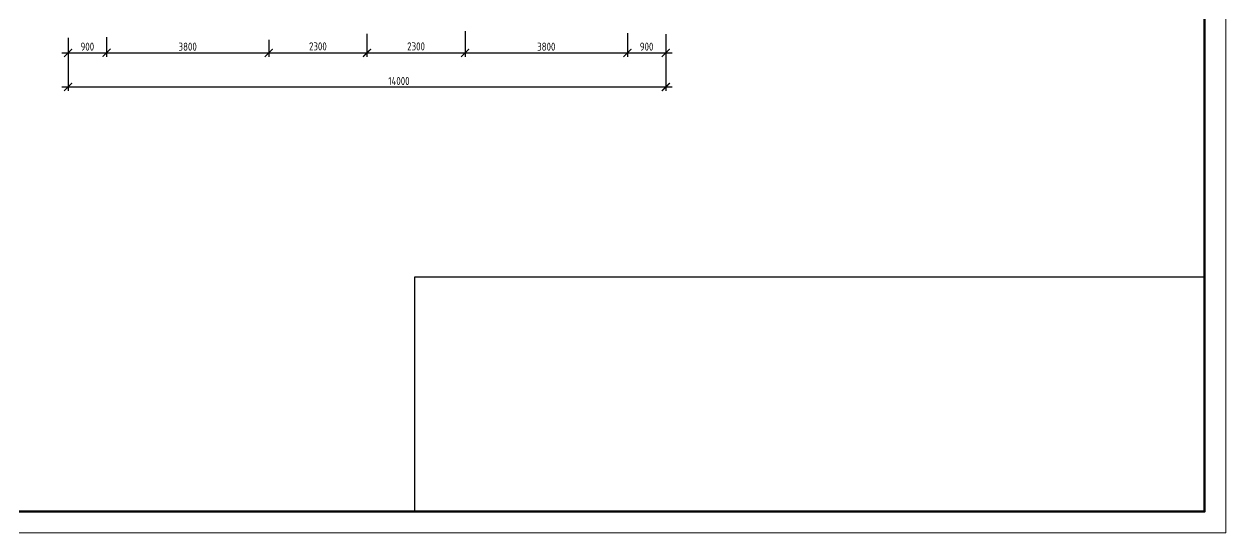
# Model space of a CAD drawing. Header units: millimetres. Extents: x -56498 to 234605, y -296269 to -29969.
# Drawn here: x 206451 to 234605, y -118569 to -106641 of the extents above; entities that cross this region are included whole.
import ezdxf

# ---------------------------------------------------------------- set-up
doc = ezdxf.new("R2010")
doc.units = ezdxf.units.MM
doc.header["$LTSCALE"] = 100
doc.header["$PDMODE"] = 35
for name, color, linetype, lineweight in [('0.5', 7, 'Continuous', 50), ('Розміри 0.09', 5, 'Continuous', 9), ('Штрихування 0.09', 253, 'Continuous', 9)]:
    doc.layers.add(name, color=color, linetype=linetype, lineweight=lineweight)
doc.layers.add('ViewPorts', color=240, linetype='Continuous', plot=False)
doc.styles.add('GOST 2.304', font='CS_Gost2304.shx')
doc.dimstyles.new('SPDS', dxfattribs={"dimscale": 100, "dimtxt": 2.5, "dimasz": 2.5, "dimexe": 1.25, "dimexo": 0.625, "dimtad": 1, "dimrnd": 0.001, "dimtxsty": 'GOST 2.304', "dimblk": 'ARCHTICK', "dimcen": 2.5, "dimdle": 2, "dimadec": 0, "dimazin": 2, "dimtfac": 0.75, "dimtmove": 1, "dimatfit": 3, "dimfxl": 0, "dimtolj": 1, "dimarcsym": 0})

# ---------------------------------------------------------------- blocks, each defined once
blk = doc.blocks.new('_ArchTick')
at = {"color": 0, "linetype": 'ByBlock', "const_width": 0.15}
blk.add_lwpolyline([(-0.5, -0.5), (0.5, 0.5)], dxfattribs=at)
blk = doc.blocks.new('*D308')
at = {"layer": 'Defpoints', "color": 0, "transparency": 16777216}
for p in [(207484, -106921), (208384, -106902), (208384, -107317)]:
    blk.add_point(p, dxfattribs=at)
at = {"layer": 'Розміри 0.09', "color": 0, "lineweight": -2, "transparency": 16777216}
for p, q in [((207484, -106968), (207484, -107410)), ((208384, -106949), (208384, -107410)), ((207334, -107317), (208534, -107317))]:
    blk.add_line(p, q, dxfattribs=at)
at = {"layer": 'Розміри 0.09', "color": 0, "lineweight": -2, "transparency": 16777216, "xscale": 187.5, "yscale": 187.5, "zscale": 187.5, "rotation": 180}
blk.add_blockref('_ArchTick', (207484, -107317), dxfattribs=at)
at = {"layer": 'Розміри 0.09', "color": 0, "lineweight": -2, "transparency": 16777216, "xscale": 187.5, "yscale": 187.5, "zscale": 187.5}
blk.add_blockref('_ArchTick', (208384, -107317), dxfattribs=at)
at = {"layer": 'Розміри 0.09', "color": 0, "transparency": 16777216, "insert": (207934, -107171), "char_height": 187.5, "attachment_point": 5, "style": 'GOST 2.304'}
blk.add_mtext('\\A1;900', dxfattribs=at)
blk = doc.blocks.new('*D309')
at = {"layer": 'Defpoints', "color": 0, "transparency": 16777216}
for p in [(208384, -106902), (212184, -106962), (212184, -107317)]:
    blk.add_point(p, dxfattribs=at)
at = {"layer": 'Розміри 0.09', "color": 0, "lineweight": -2, "transparency": 16777216}
for p, q in [((208384, -106949), (208384, -107410)), ((212184, -107009), (212184, -107410)), ((208234, -107317), (212334, -107317))]:
    blk.add_line(p, q, dxfattribs=at)
at = {"layer": 'Розміри 0.09', "color": 0, "lineweight": -2, "transparency": 16777216, "xscale": 187.5, "yscale": 187.5, "zscale": 187.5, "rotation": 180}
blk.add_blockref('_ArchTick', (208384, -107317), dxfattribs=at)
at = {"layer": 'Розміри 0.09', "color": 0, "lineweight": -2, "transparency": 16777216, "xscale": 187.5, "yscale": 187.5, "zscale": 187.5}
blk.add_blockref('_ArchTick', (212184, -107317), dxfattribs=at)
at = {"layer": 'Розміри 0.09', "color": 0, "transparency": 16777216, "insert": (210284, -107172), "char_height": 187.5, "attachment_point": 5, "style": 'GOST 2.304'}
blk.add_mtext('\\A1;3800', dxfattribs=at)
blk = doc.blocks.new('*D310')
at = {"layer": 'Defpoints', "color": 0, "transparency": 16777216}
for p in [(212184, -106962), (214484, -106827), (214484, -107317)]:
    blk.add_point(p, dxfattribs=at)
at = {"layer": 'Розміри 0.09', "color": 0, "lineweight": -2, "transparency": 16777216}
for p, q in [((214484, -106873), (214484, -107410)), ((212184, -107009), (212184, -107410)), ((212034, -107317), (214634, -107317))]:
    blk.add_line(p, q, dxfattribs=at)
at = {"layer": 'Розміри 0.09', "color": 0, "lineweight": -2, "transparency": 16777216, "xscale": 187.5, "yscale": 187.5, "zscale": 187.5, "rotation": 180}
blk.add_blockref('_ArchTick', (212184, -107317), dxfattribs=at)
at = {"layer": 'Розміри 0.09', "color": 0, "lineweight": -2, "transparency": 16777216, "xscale": 187.5, "yscale": 187.5, "zscale": 187.5}
blk.add_blockref('_ArchTick', (214484, -107317), dxfattribs=at)
at = {"layer": 'Розміри 0.09', "color": 0, "transparency": 16777216, "insert": (213334, -107165), "char_height": 187.5, "attachment_point": 5, "style": 'GOST 2.304'}
blk.add_mtext('\\A1;2300', dxfattribs=at)
blk = doc.blocks.new('*D311')
at = {"layer": 'Defpoints', "color": 0, "transparency": 16777216}
for p in [(214484, -106827), (216784, -106765), (216784, -107317)]:
    blk.add_point(p, dxfattribs=at)
at = {"layer": 'Розміри 0.09', "color": 0, "lineweight": -2, "transparency": 16777216}
for p, q in [((214484, -106873), (214484, -107410)), ((216784, -106812), (216784, -107410)), ((214334, -107317), (216934, -107317))]:
    blk.add_line(p, q, dxfattribs=at)
at = {"layer": 'Розміри 0.09', "color": 0, "lineweight": -2, "transparency": 16777216, "xscale": 187.5, "yscale": 187.5, "zscale": 187.5, "rotation": 180}
blk.add_blockref('_ArchTick', (214484, -107317), dxfattribs=at)
at = {"layer": 'Розміри 0.09', "color": 0, "lineweight": -2, "transparency": 16777216, "xscale": 187.5, "yscale": 187.5, "zscale": 187.5}
blk.add_blockref('_ArchTick', (216784, -107317), dxfattribs=at)
at = {"layer": 'Розміри 0.09', "color": 0, "transparency": 16777216, "insert": (215634, -107165), "char_height": 187.5, "attachment_point": 5, "style": 'GOST 2.304'}
blk.add_mtext('\\A1;2300', dxfattribs=at)
blk = doc.blocks.new('*D312')
at = {"layer": 'Defpoints', "color": 0, "transparency": 16777216}
for p in [(216784, -106765), (220584, -106809), (220584, -107317)]:
    blk.add_point(p, dxfattribs=at)
at = {"layer": 'Розміри 0.09', "color": 0, "lineweight": -2, "transparency": 16777216}
for p, q in [((216784, -106812), (216784, -107410)), ((220584, -106856), (220584, -107410)), ((216634, -107317), (220734, -107317))]:
    blk.add_line(p, q, dxfattribs=at)
at = {"layer": 'Розміри 0.09', "color": 0, "lineweight": -2, "transparency": 16777216, "xscale": 187.5, "yscale": 187.5, "zscale": 187.5, "rotation": 180}
blk.add_blockref('_ArchTick', (216784, -107317), dxfattribs=at)
at = {"layer": 'Розміри 0.09', "color": 0, "lineweight": -2, "transparency": 16777216, "xscale": 187.5, "yscale": 187.5, "zscale": 187.5}
blk.add_blockref('_ArchTick', (220584, -107317), dxfattribs=at)
at = {"layer": 'Розміри 0.09', "color": 0, "transparency": 16777216, "insert": (218684, -107172), "char_height": 187.5, "attachment_point": 5, "style": 'GOST 2.304'}
blk.add_mtext('\\A1;3800', dxfattribs=at)
blk = doc.blocks.new('*D313')
at = {"layer": 'Defpoints', "color": 0, "transparency": 16777216}
for p in [(220584, -106809), (221484, -106831), (221484, -107317)]:
    blk.add_point(p, dxfattribs=at)
at = {"layer": 'Розміри 0.09', "color": 0, "lineweight": -2, "transparency": 16777216}
for p, q in [((220584, -106856), (220584, -107410)), ((221484, -106878), (221484, -107410)), ((220434, -107317), (221634, -107317))]:
    blk.add_line(p, q, dxfattribs=at)
at = {"layer": 'Розміри 0.09', "color": 0, "lineweight": -2, "transparency": 16777216, "xscale": 187.5, "yscale": 187.5, "zscale": 187.5, "rotation": 180}
blk.add_blockref('_ArchTick', (220584, -107317), dxfattribs=at)
at = {"layer": 'Розміри 0.09', "color": 0, "lineweight": -2, "transparency": 16777216, "xscale": 187.5, "yscale": 187.5, "zscale": 187.5}
blk.add_blockref('_ArchTick', (221484, -107317), dxfattribs=at)
at = {"layer": 'Розміри 0.09', "color": 0, "transparency": 16777216, "insert": (221034, -107171), "char_height": 187.5, "attachment_point": 5, "style": 'GOST 2.304'}
blk.add_mtext('\\A1;900', dxfattribs=at)
blk = doc.blocks.new('*D314')
at = {"layer": 'Defpoints', "color": 0, "transparency": 16777216}
for p in [(207484, -107251), (221484, -107251), (207484, -108117)]:
    blk.add_point(p, dxfattribs=at)
at = {"layer": 'Розміри 0.09', "color": 0, "lineweight": -2, "transparency": 16777216}
for p, q in [((207484, -107298), (207484, -108210)), ((221484, -107298), (221484, -108210)), ((221634, -108117), (207334, -108117))]:
    blk.add_line(p, q, dxfattribs=at)
at = {"layer": 'Розміри 0.09', "color": 0, "lineweight": -2, "transparency": 16777216, "xscale": 187.5, "yscale": 187.5, "zscale": 187.5, "rotation": 180}
blk.add_blockref('_ArchTick', (207484, -108117), dxfattribs=at)
at = {"layer": 'Розміри 0.09', "color": 0, "lineweight": -2, "transparency": 16777216, "xscale": 187.5, "yscale": 187.5, "zscale": 187.5}
blk.add_blockref('_ArchTick', (221484, -108117), dxfattribs=at)
at = {"layer": 'Розміри 0.09', "color": 0, "transparency": 16777216, "insert": (215232, -107976), "char_height": 187.5, "attachment_point": 5, "style": 'GOST 2.304'}
blk.add_mtext('\\A1;14000', dxfattribs=at)

msp = doc.modelspace()

# ---------------------------------------------------------------- linework, layer by layer
at = {"layer": '0.5', "color": 0}
msp.add_lwpolyline([(194604.617, -89368.985), (234104.617, -89368.985), (234104.617, -118068.985), (194604.617, -118068.985)], close=True, dxfattribs=at)
at = {"layer": 'ViewPorts'}
msp.add_lwpolyline([(215604.617, -112568.985), (234104.617, -112568.985), (234104.617, -118068.985), (215604.617, -118068.985)], close=True, dxfattribs=at)
at = {"layer": 'Штрихування 0.09'}
msp.add_lwpolyline([(192604.617, -88868.985), (234604.617, -88868.985), (234604.617, -118568.985), (192604.617, -118568.985)], close=True, dxfattribs=at)

# ---------------------------------------------------------------- dimensions: what is measured, and where the dimension line sits
at = {"layer": 'Розміри 0.09'}
for base, p1, p2, picture, middle in [((208384.128, -107316.577), (207484.128, -106920.818), (208384.128, -106902.341), '*D308', (207934.128, -107170.526)), ((212184.128, -107316.577), (208384.128, -106902.341), (212184.128, -106962.456), '*D309', (210284.128, -107172.068)), ((214484.128, -107316.577), (212184.128, -106962.456), (214484.128, -106826.531), '*D310', (213334.128, -107164.806)), ((216784.128, -107316.577), (214484.128, -106826.531), (216784.128, -106765.46), '*D311', (215634.128, -107164.806)), ((220584.128, -107316.577), (216784.128, -106765.46), (220584.128, -106808.811), '*D312', (218684.128, -107172.068)), ((221484.128, -107316.577), (220584.128, -106808.811), (221484.128, -106831.41), '*D313', (221034.128, -107170.526))]:
    dim = msp.add_linear_dim(base=base, p1=p1, p2=p2, dimstyle='SPDS', override={"dimscale": 75, "dimlfac": 1, "dimtxsty": 'GOST 2.304', "dimblk1": 'ArchTick', "dimblk2": 'ArchTick', "dimsah": 1, "dimtolj": 1}, dxfattribs=at)
    dim.commit()
    dim.dimension.update_dxf_attribs({"geometry": picture, "text_midpoint": middle})
dim = msp.add_linear_dim(base=(207484.128, -108116.577), p1=(221484.128, -107250.979), p2=(207484.128, -107250.979), dimstyle='SPDS', override={"dimscale": 75, "dimlfac": 1, "dimtxsty": 'GOST 2.304', "dimblk1": 'ArchTick', "dimblk2": 'ArchTick', "dimsah": 1, "dimtolj": 1}, dxfattribs=at)
dim.commit()
dim.dimension.update_dxf_attribs({"geometry": '*D314', "text_midpoint": (215231.533, -108116.577), "dimtype": 160})

doc.saveas('drawing.dxf')
